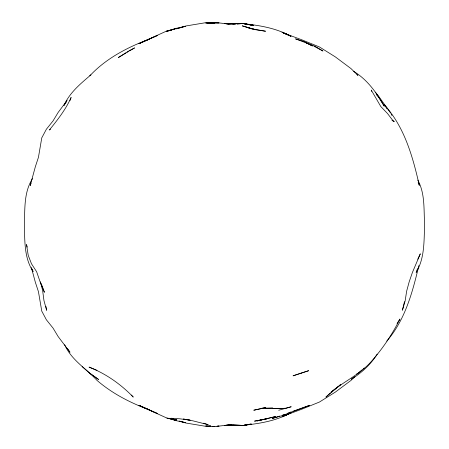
<?xml version="1.0" encoding="UTF-8"?>
<svg xmlns="http://www.w3.org/2000/svg" width="449" height="449" viewBox="0 0 449 449"><rect width="100%" height="100%" fill="white"/><g stroke="black" fill="none" stroke-linecap="round" stroke-linejoin="round"><path stroke-width="0.67" d="M418.872 265.567C412.519 292.192 405.189 319.935 386.785 341.077M404.47 301.655L402.427 310.22L405.144 300.914L406.642 291.199L409.202 281.764L412.412 272.47L420.309 253.825L417.772 259.208M31.104 183.052L30.212 185.555L35.348 166.736L38.434 157.358L41.763 137.882L46.37 129.233L53.083 120.848L58.151 112.435L67.131 100.408M417.503 268.687L416.15 272.476C424.894 257.962 423.884 240.754 424.647 224.5C423.654 209.604 425.242 193.738 417.817 180.144M69.999 100.537L71.11 97.45C65.896 109.236 57.91 119.468 49.845 129.419L49.491 130.058L50.484 129.121M32.508 178.623C23.746 192.335 25.015 208.987 24.353 224.517C24.908 240.501 23.915 257.58 33.119 271.583L32.227 269.08M397.051 323.488L399.947 319.031C392.353 334.09 383.008 348.177 371.867 360.85C360.586 374.09 344.282 381.195 331.081 392.157L338.692 386.101M377.16 354.126C370.846 364.425 361.63 372.81 351.421 379.164L353.425 377.457M66.233 102.209L63.994 105.464C69.511 92.775 80.399 83.823 90.676 75.067M354.946 376.548L350.944 380.455L335.302 392.129L319.419 402.051L301.094 409.471L282.578 416.335L291.092 412.794L282.023 416.801L289.925 413.209C275.877 420.893 259.836 423.575 244.093 425.209L251.429 424.064M330.38 392.886L325.918 397.09L340.87 384.372L339.781 385.236M357.067 374.039L362.22 369.735M363.247 368.876L364.279 368.017M90.939 75L89.851 75.78C106.003 58.477 127.387 47.325 149.315 39.142L139.521 43.413M126.046 52.943L118.34 57.551L128.655 51.057L134.582 47.903L129.475 50.917M127.207 52.258L128.341 51.584M356.725 374.011L357.937 373.366M148.602 39.355L157.672 35.364L138.937 43.671L167.483 30.655L171.484 30.072M282.359 415.246L284.851 414.298M287.966 413.108L291.081 411.918M292.984 411.262L309.703 405.324L281.568 415.802L272.161 418.513L279.811 416.066M175.604 28.736L166.366 31.514L175.89 28.394L185.42 26.323L176.451 28.837L185.796 25.986L204.851 22.832L214.847 22.91L205.788 22.961L215.408 22.804L207.253 23.011L215.267 22.484L228.227 23.971M285.8 408.276L272.919 408.635L285.8 408.276L291.199 406.76L278.706 410.251M175.598 28.714L166.921 30.981L169.565 30.532M247.797 424.591L243.712 425.433L230.416 424.984M249.161 424.311L250.52 424.03M247.904 424.552L243.902 425.371L251.389 424.097M232.627 425.074L242.6 425.383L233.536 425.04L224.472 425.439L231.409 424.67L215.267 426.516L205.788 426.039L210.598 426.118M224.472 425.439L229.922 424.833M262.412 408.36L253.786 410.212L265.825 407.518L260.409 408.528L272.829 408.113L265.09 408.135M229.922 24.05L228.227 24.173L235.371 23.567L241.691 23.651L236.814 23.797M217.535 426.196L219.022 426.09L216.94 426.202M230.416 24.016L235.416 23.842M214.858 426.32L212.085 426.471L214.807 426.337M235.596 23.876L232.627 23.926L235.349 23.842M236.971 23.819L243.712 23.567L253.242 25.531L243.902 23.629L253.432 25.251L244.093 23.791C260.066 25.419 276.303 28.242 290.531 36.066L282.023 32.199L291.092 36.206L283.796 33.17M172.113 418.249L170.788 418.305L179.768 418.799L190.118 420.141L183.383 419.04L193.081 420.876L208.173 424.709L203.728 423.188M235.624 23.881L224.472 23.561L228.558 24.016M236.932 23.831L242.6 23.617M236.707 23.797L240.787 23.674M210.643 426.123L204.851 426.168L185.796 423.014L179.117 420.977M241.691 425.349L235.371 425.433L229.478 424.956M224.472 23.561L228.631 24.021M254.516 29.555L265.561 31.228L252.759 29.033M246.17 27.086L251.462 28.792L242.258 25.851L254.42 29.337L252.669 29.022L253.904 29.393M180.936 421.42L185.42 422.677L175.89 420.606L168.903 418.316M249.128 28.051L252.085 28.916M169.004 418.277L176.266 420.46L166.921 418.019L176.827 419.703L167.483 418.345L138.937 405.329L157.672 413.636L148.602 409.645M314.036 46.236L322.943 51.012L315.03 46.258L295.526 38.867L304.327 41.6L312.459 45.983L306.628 43.037M283.813 33.142L301.094 39.529L319.419 46.949L335.302 56.871L350.944 68.545L357.943 75.376L356.938 74.528M96.973 370.346L89.059 367.102C105.869 373.663 120.753 384.159 133.241 397.073L131.394 395.064M306.044 42.739L308.34 43.71M139.521 405.587L149.315 409.858C130.384 402.843 112.239 393.565 96.883 380.275C86.079 368.522 71.29 359.89 64.662 344.759M308.974 43.991L312.773 45.675M392.218 120.349L394.25 121.724L391.983 120.169M353.7 71.369C367.22 79.568 376.593 92.674 384.26 106.2L378.389 96.849L379.012 97.697L376.318 94.599M89.851 373.22L98.561 379.478L90.676 373.933L82.15 366.569M375.257 92.157L378.226 95.659L390.669 113.154M393.29 121.084L387.498 113.502L380.814 106.559L371.25 90.058L371.682 91.366M67.356 348.418L69.965 352.212L58.151 336.565L53.083 328.152L46.37 319.767L41.763 311.118L38.434 291.642L35.348 282.264L31.357 267.458M387.021 108.793L384.271 104.735C404.549 127.028 412.766 156.701 419.304 185.358L418.176 182.204M391.298 114.304L391.932 115.455M41.33 283.807L44.4 292.26L40.657 283.409L36.622 271.712L31.486 263.799L28.225 255.346L26.491 244.514L27.232 247.096M40.472 281.854L42.599 290.267L43.963 300.6L46.634 310.315L45.927 306.386M301.116 373.13L293.057 375.83L308.665 370.694L301.116 373.13M275.473 416.56L256.94 420.954L267.548 418.631L254.516 421.145L264.865 419.209L275.473 416.56M216.311 22.77L209.38 22.82L219.022 22.91L212.085 22.529L217.535 22.804L216.311 22.77M210.738 426.18L209.38 426.18L210.766 426.191"/></g></svg>
